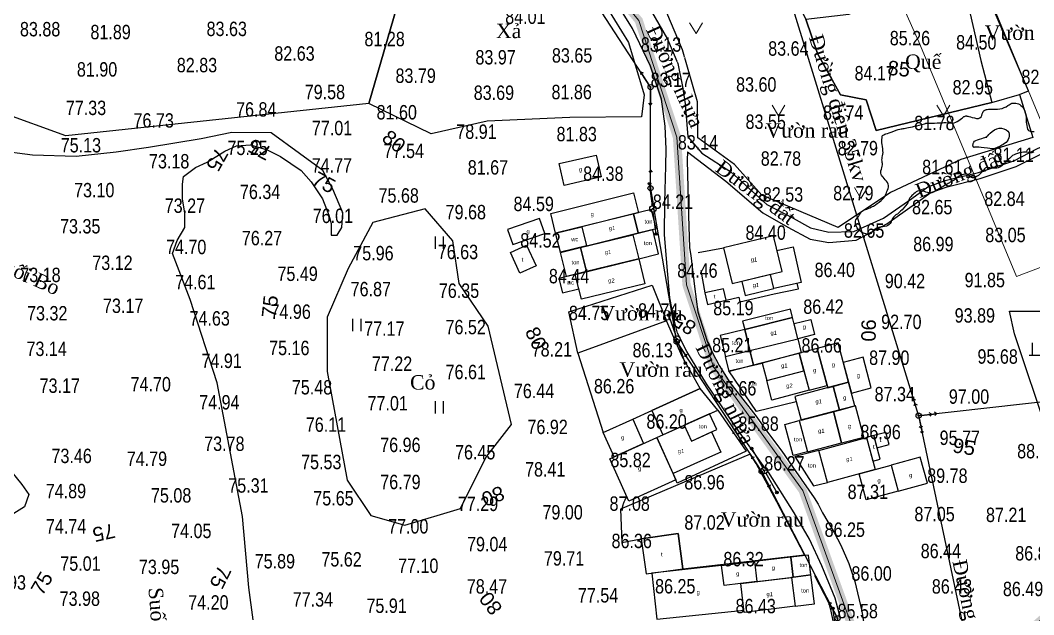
# Model space of a CAD drawing. Header units: metres. Extents: x 429565 to 431255, y 2472510 to 2473324.
# Drawn here: x 429874.8 to 430120.7, y 2472833.3 to 2472977.6 of the extents above; entities that cross this region are included whole.
import ezdxf
from ezdxf.enums import TextEntityAlignment as Align

# ---------------------------------------------------------------- set-up
doc = ezdxf.new("R2010")
doc.units = ezdxf.units.M
doc.set_wipeout_variables(frame=1)
doc.layers.get('0').update_dxf_attribs({"color": 50})
for name, color, linetype in [('BV_Ten_Chugiai', 7, 'Continuous'), ('cdct', 7, 'Continuous'), ('cdht', 7, 'Continuous'), ('co2000', 3, 'Continuous'), ('Docao', 7, 'Continuous'), ('duong', 9, 'Continuous'), ('duongdien', 233, 'Continuous'), ('Ghichu', 7, 'Continuous'), ('hanh nha', 6, 'Continuous'), ('mau2000', 3, 'Continuous'), ('MHBS_DongMuc', 3, 'Continuous'), ('nha', 6, 'Continuous'), ('RG', 3, 'Continuous'), ('thuyhe', 4, 'Continuous'), ('tuong', 1, 'Continuous')]:
    doc.layers.add(name, color=color, linetype=linetype)
for name, color, linetype, lineweight in [('PLine_5', 2, 'Continuous', 0), ('PLine_74', 74, 'Continuous', 0), ('rau 2000', 3, 'Continuous', 0)]:
    doc.layers.add(name, color=color, linetype=linetype, lineweight=lineweight)
doc.styles.add('ghichu', font='times.ttf', dxfattribs={"height": 1.5})
doc.styles.get("Standard").update_dxf_attribs({"font": 'arial.ttf'})
doc.linetypes.add('DUONG_MEP_NUOC', pattern='A,0.2,[130,ltypeshp.shx,S=0.15,R=0,X=0,Y=0.15],0.05,[130,ltypeshp.shx,S=0.15,R=0,X=0,Y=0.15],1', length=1.25)
doc.linetypes.add('HDPE710', pattern='A,1,-0.3,["HDPE 710",Standard,S=0.1,R=0,X=-0.1,Y=-0.05],-0.8', length=2.1)
doc.linetypes.add('R_GIOI_TV', pattern='A,0,[133,ltypeshp.shx,S=0.04,R=0,X=-0.03,Y=0],-0.5', length=0.5)

# ---------------------------------------------------------------- blocks, each defined once
blk = doc.blocks.new('ttin')
for points in [[(-1.9, 0, 1), (-2.1, 0, 1)], [(-0.045, 0, 1), (0.045, 0, 1)], [(1.9, 0, 1), (2.1, 0, 1)]]:
    blk.add_hatch(color=256).paths.add_polyline_path(points)
for points in [[(-2, 0), (-0.25, 0)], [(0.25, 0), (2, 0)]]:
    blk.add_lwpolyline(points)
for centre, radius in [((-2, 0), 0.1), ((0, 0), 0.25), ((0, 0), 0.0452), ((2, 0), 0.1)]:
    blk.add_circle(centre, radius)
blk = doc.blocks.new('hathe_dynamic')
at = {"layer": 'cdht'}
blk.add_hatch(color=256, dxfattribs=at).paths.add_polyline_path([(0.05, 0, 1), (-0.05, 0, 1)])
for p, q in [((0.25, 0), (1.75, 0)), ((1.75, 0), (1.558, 0.161)), ((1.75, 0), (1.558, -0.161))]:
    blk.add_line(p, q, dxfattribs=at)
for radius in [0.25, 0.05]:
    blk.add_circle((0, 0), radius, dxfattribs=at)
blk = doc.blocks.new('caothe_dynamic')
at = {"layer": 'cdct'}
blk.add_hatch(color=256, dxfattribs=at).paths.add_polyline_path([(0.05, 0, 1), (-0.05, 0, 1)])
for p, q in [((0.25, 0), (1.75, 0)), ((1.25, 0), (1.058, 0.161)), ((1.25, 0), (1.058, -0.161)), ((1.75, 0), (1.558, 0.161)), ((1.75, 0), (1.558, -0.161))]:
    blk.add_line(p, q, dxfattribs=at)
for radius in [0.25, 0.05]:
    blk.add_circle((0, 0), radius, dxfattribs=at)
blk = doc.blocks.new('cothap')
for p, q in [((-0.214, 0.74), (-0.214, -0.01)), ((0.286, 0.74), (0.286, -0.01))]:
    blk.add_line(p, q)
blk = doc.blocks.new('mau')
for p, q in [((-0.5, 0), (-0.5, 0.75)), ((0.5, 0), (0.5, 0.75)), ((-0.7, 0), (0.7, 0))]:
    blk.add_line(p, q)
blk = doc.blocks.new('rau')
for q in [(-0.45, 0.75), (0.45, 0.75)]:
    blk.add_line((0, 0), q)
blk = doc.blocks.new('A$Ce915ad33')
at = {"layer": 'duong', "color": 8}
for points in [[(430073.86, 2472832.43), (430072.55, 2472837.31), (430069.34, 2472845.12), (430066.34, 2472851.62), (430062.59, 2472858.01), (430056.36, 2472867.88), (430055.1, 2472869.51), (430049.09, 2472877.92), (430041.35, 2472889.31), (430036.54, 2472897.14), (430034.28, 2472901.61), (430033.41, 2472905.18), (430032.46, 2472910.23), (430031.68, 2472918.67), (430031.18, 2472925.58), (430031.26, 2472933.39), (430031.47, 2472942.14), (430031.55, 2472946.26), (430031.34, 2472951.85), (430030.41, 2472958.42), (430027.72, 2472966.43), (430023.39, 2472975.61), (430020.28, 2472980.52)], [(430027.64, 2472980.25), (430031.88, 2472972.98), (430034.35, 2472967.07), (430035.51, 2472961.53), (430036.14, 2472957.3), (430036.85, 2472949.29)], [(430036.85, 2472949.29), (430040.22, 2472945.31), (430047.21, 2472940.81), (430056.01, 2472932.87), (430062.4, 2472929.53), (430066.6, 2472927.19), (430071.04, 2472926.18), (430077.12, 2472926.34), (430084.29, 2472929.53), (430091.14, 2472934.34), (430095.08, 2472937.13), (430099.29, 2472938.66), (430107.35, 2472940.63), (430115.89, 2472943.48), (430121.63, 2472946.43), (430125.13, 2472948.01)], [(430036.74, 2472945.6), (430036.68, 2472943.63), (430037.01, 2472930.21), (430037.22, 2472922.35), (430037.5, 2472920.46), (430038.41, 2472912.92), (430039.23, 2472906.78), (430041.53, 2472899.65), (430042.71, 2472896.98), (430044.42, 2472893.77), (430046.98, 2472889.68), (430053.29, 2472881.56), (430055.92, 2472877.95), (430059.61, 2472872.97), (430063.03, 2472868.09), (430067.43, 2472861.66), (430068.45, 2472860.12), (430069.5, 2472858.02), (430072.28, 2472853.21), (430073.93, 2472850.13), (430075.85, 2472845.76), (430077.32, 2472841.33), (430079.02, 2472834.16), (430080.03, 2472827.96)], [(430036.74, 2472945.6), (430039.13, 2472943.74), (430046, 2472938.52), (430055.02, 2472930.83), (430061.06, 2472927.34), (430066.46, 2472924.48), (430071.04, 2472923.62), (430077.64, 2472924.18), (430085.06, 2472928.17), (430092.04, 2472933.07), (430095.81, 2472935.74), (430099.74, 2472937.17), (430107.78, 2472939.14), (430116.49, 2472942.04), (430122.31, 2472945.03), (430125.77, 2472946.6)]]:
    blk.add_lwpolyline(points, dxfattribs=at)
at = {"layer": 'duongdien', "color": 8}
for points in [[(430260.73, 2472887.86), (430225.03, 2472875.26), (430190.84, 2472867.37), (430166.42, 2472854.58), (430143.13, 2472842.98), (430112.57, 2472815.79), (430077.95, 2472795.6), (430073.14, 2472832.43), (430054.73, 2472868.05), (430034.11, 2472899.55), (430027.76, 2472936.82), (430027.78, 2472961.36), (430006.26, 2472994.53), (429984.8, 2473015.92), (429956.1, 2473031.54), (429937.13, 2473069.32), (429928.67, 2473090.76), (429917.46, 2473126.54), (429915.86, 2473141.2), (429921.86, 2473178.19)], [(430018.47, 2473124.2), (430048.01, 2473026.94), (430092.82, 2472881.6), (430141.29, 2472651.85)], [(430166.42, 2472854.58), (430162.26, 2472860.33), (430164.4, 2472864.11), (430159.85, 2472889.05), (430092.82, 2472881.6)]]:
    blk.add_lwpolyline(points, dxfattribs=at)
at = {"layer": 'Ghichu', "color": 8}
blk.add_lwpolyline([(429905.88, 2472839.96, 0, 0, 0), (429905.62, 2472843.45, 2, 0, 0), (429905.35, 2472846.95, 0, 0, 0)], format="xyseb", dxfattribs=at)
at = {"layer": 'MHBS_DongMuc', "color": 8, "elevation": 82}
for points in [[(430120.8, 2472945.6), (430120.54, 2472945.44), (430120.25, 2472945.37), (430119.92, 2472945.37), (430119.57, 2472945.45), (430119.17, 2472945.54), (430118.75, 2472945.58), (430118.3, 2472945.57), (430117.82, 2472945.51), (430117.3, 2472945.41), (430116.8, 2472945.27), (430116.35, 2472945.1), (430115.97, 2472944.92), (430115.63, 2472944.71), (430115.36, 2472944.49), (430115.12, 2472944.25), (430114.88, 2472944.03), (430114.66, 2472943.82), (430114.45, 2472943.62), (430114.24, 2472943.43), (430114.03, 2472943.23), (430113.81, 2472943.03), (430113.58, 2472942.81), (430113.33, 2472942.57), (430113.07, 2472942.32), (430112.79, 2472942.09), (430112.48, 2472941.91), (430112.15, 2472941.78), (430111.8, 2472941.69), (430111.41, 2472941.66), (430111.03, 2472941.65), (430110.68, 2472941.66), (430110.36, 2472941.69), (430110.06, 2472941.73), (430109.8, 2472941.79), (430109.56, 2472941.84), (430109.34, 2472941.83), (430109.14, 2472941.76), (430108.97, 2472941.65), (430108.81, 2472941.48), (430108.66, 2472941.28), (430108.49, 2472941.07), (430108.29, 2472940.85), (430108.08, 2472940.61), (430107.84, 2472940.37), (430107.58, 2472940.13), (430107.32, 2472939.91), (430107.04, 2472939.72), (430106.76, 2472939.56), (430106.47, 2472939.42), (430106.18, 2472939.33), (430105.9, 2472939.32), (430105.63, 2472939.39), (430105.38, 2472939.53), (430105.14, 2472939.75), (430104.9, 2472939.98), (430104.63, 2472940.13), (430104.33, 2472940.21), (430104.02, 2472940.22), (430103.68, 2472940.15), (430103.32, 2472940.04), (430102.98, 2472939.89), (430102.64, 2472939.71), (430102.31, 2472939.5), (430101.99, 2472939.26), (430101.68, 2472939.01), (430101.4, 2472938.8), (430101.14, 2472938.63), (430100.91, 2472938.48), (430100.71, 2472938.37), (430100.5, 2472938.27), (430100.27, 2472938.14), (430100, 2472937.98), (430099.7, 2472937.8), (430099.37, 2472937.59), (430099.04, 2472937.38), (430098.74, 2472937.2), (430098.48, 2472937.05), (430098.25, 2472936.92), (430098.06, 2472936.82), (430097.86, 2472936.71), (430097.63, 2472936.58), (430097.37, 2472936.42), (430097.07, 2472936.23), (430096.74, 2472936.02), (430096.39, 2472935.82), (430096.04, 2472935.7), (430095.67, 2472935.65), (430095.31, 2472935.67), (430094.93, 2472935.75), (430094.57, 2472935.87), (430094.23, 2472935.97), (430093.91, 2472936.06), (430093.62, 2472936.13), (430093.36, 2472936.19), (430093.1, 2472936.2), (430092.83, 2472936.17), (430092.55, 2472936.07), (430092.25, 2472935.91), (430091.94, 2472935.7), (430091.64, 2472935.46), (430091.39, 2472935.24), (430091.16, 2472935.03), (430090.98, 2472934.83), (430090.83, 2472934.65), (430090.71, 2472934.47), (430090.6, 2472934.3), (430090.52, 2472934.12), (430090.46, 2472933.94), (430090.41, 2472933.76), (430090.34, 2472933.55), (430090.18, 2472933.27), (430089.94, 2472932.93), (430089.61, 2472932.52), (430089.2, 2472932.05), (430088.78, 2472931.59), (430088.42, 2472931.2), (430088.11, 2472930.9), (430087.85, 2472930.68), (430087.65, 2472930.53), (430087.48, 2472930.43), (430087.32, 2472930.32), (430087.16, 2472930.2), (430087.01, 2472930.07), (430086.87, 2472929.93), (430086.73, 2472929.77), (430086.58, 2472929.55), (430086.43, 2472929.29), (430086.27, 2472928.97), (430086.11, 2472928.61), (430085.92, 2472928.25), (430085.67, 2472927.96), (430085.36, 2472927.74), (430084.99, 2472927.6), (430084.57, 2472927.52), (430084.13, 2472927.47), (430083.74, 2472927.42), (430083.38, 2472927.35), (430083.06, 2472927.27), (430082.78, 2472927.18), (430082.51, 2472927.05), (430082.25, 2472926.89), (430082, 2472926.67), (430081.74, 2472926.41), (430081.49, 2472926.1), (430081.21, 2472925.83), (430080.87, 2472925.67), (430080.47, 2472925.63), (430080, 2472925.7), (430079.47, 2472925.89), (430078.96, 2472926.16), (430078.52, 2472926.47), (430078.15, 2472926.82), (430077.87, 2472927.21), (430077.66, 2472927.65), (430077.53, 2472928.09), (430077.48, 2472928.48), (430077.5, 2472928.84), (430077.61, 2472929.16), (430077.78, 2472929.44), (430077.99, 2472929.71), (430078.19, 2472929.97), (430078.37, 2472930.23), (430078.54, 2472930.48), (430078.7, 2472930.74), (430078.85, 2472930.98), (430079.01, 2472931.17), (430079.17, 2472931.32), (430079.33, 2472931.43), (430079.49, 2472931.5), (430079.69, 2472931.55), (430079.93, 2472931.64), (430080.23, 2472931.75), (430080.58, 2472931.89), (430080.98, 2472932.05), (430081.41, 2472932.25), (430081.86, 2472932.49), (430082.31, 2472932.77), (430082.78, 2472933.09), (430083.26, 2472933.45), (430083.71, 2472933.82), (430084.08, 2472934.17), (430084.38, 2472934.5), (430084.6, 2472934.81), (430084.75, 2472935.1), (430084.86, 2472935.39), (430084.98, 2472935.69), (430085.11, 2472936.02), (430085.25, 2472936.36), (430085.4, 2472936.72), (430085.5, 2472937.09), (430085.51, 2472937.45), (430085.43, 2472937.81), (430085.26, 2472938.17), (430084.99, 2472938.53), (430084.69, 2472938.87), (430084.43, 2472939.18), (430084.19, 2472939.46), (430083.99, 2472939.72), (430083.82, 2472939.94), (430083.7, 2472940.17), (430083.64, 2472940.43), (430083.63, 2472940.72), (430083.68, 2472941.05), (430083.78, 2472941.4), (430083.9, 2472941.77), (430083.98, 2472942.12), (430084.02, 2472942.45), (430084.02, 2472942.78), (430083.98, 2472943.08), (430083.93, 2472943.39), (430083.92, 2472943.7), (430083.94, 2472944.02), (430083.98, 2472944.35), (430084.06, 2472944.68), (430084.13, 2472945.04), (430084.17, 2472945.44), (430084.16, 2472945.88), (430084.13, 2472946.37), (430084.05, 2472946.9), (430083.97, 2472947.41), (430083.91, 2472947.84), (430083.88, 2472948.19), (430083.87, 2472948.45), (430083.89, 2472948.64), (430083.92, 2472948.78), (430083.94, 2472948.92), (430083.96, 2472949.06), (430083.97, 2472949.2), (430083.97, 2472949.33), (430084, 2472949.46), (430084.07, 2472949.58), (430084.19, 2472949.69), (430084.36, 2472949.79), (430084.58, 2472949.89), (430084.86, 2472949.99), (430085.22, 2472950.12), (430085.66, 2472950.27), (430086.18, 2472950.45), (430086.77, 2472950.66), (430087.37, 2472950.86), (430087.87, 2472951.02), (430088.28, 2472951.14), (430088.59, 2472951.21), (430088.82, 2472951.25), (430089.03, 2472951.27), (430089.29, 2472951.31), (430089.6, 2472951.36), (430089.96, 2472951.43), (430090.37, 2472951.52), (430090.82, 2472951.61), (430091.31, 2472951.72), (430091.82, 2472951.84), (430092.37, 2472951.98), (430092.95, 2472952.12), (430093.49, 2472952.26), (430093.93, 2472952.37), (430094.26, 2472952.46), (430094.48, 2472952.53), (430094.6, 2472952.57), (430094.66, 2472952.59), (430094.73, 2472952.61), (430094.79, 2472952.61), (430094.85, 2472952.61), (430094.91, 2472952.6), (430095.03, 2472952.59), (430095.27, 2472952.59), (430095.62, 2472952.59), (430096.1, 2472952.61), (430096.69, 2472952.63), (430097.3, 2472952.65), (430097.83, 2472952.67), (430098.27, 2472952.69), (430098.63, 2472952.7), (430098.9, 2472952.72), (430099.15, 2472952.72), (430099.44, 2472952.72), (430099.78, 2472952.7), (430100.15, 2472952.68), (430100.57, 2472952.64), (430101, 2472952.63), (430101.41, 2472952.69), (430101.81, 2472952.81), (430102.19, 2472952.99), (430102.55, 2472953.25), (430102.89, 2472953.51), (430103.19, 2472953.74), (430103.44, 2472953.92), (430103.64, 2472954.07), (430103.81, 2472954.18), (430103.95, 2472954.25), (430104.1, 2472954.31), (430104.25, 2472954.34), (430104.4, 2472954.35), (430104.55, 2472954.33), (430104.75, 2472954.3), (430105.03, 2472954.23), (430105.39, 2472954.13), (430105.83, 2472954.01), (430106.36, 2472953.86), (430106.89, 2472953.75), (430107.33, 2472953.76), (430107.68, 2472953.88), (430107.95, 2472954.12), (430108.13, 2472954.47), (430108.26, 2472954.85), (430108.38, 2472955.15), (430108.5, 2472955.39), (430108.6, 2472955.55), (430108.7, 2472955.65), (430108.8, 2472955.71), (430108.9, 2472955.76), (430109.01, 2472955.81), (430109.13, 2472955.86), (430109.26, 2472955.9), (430109.44, 2472955.94), (430109.73, 2472955.96), (430110.13, 2472955.97), (430110.65, 2472955.97), (430111.27, 2472955.96), (430111.92, 2472955.98), (430112.52, 2472956.05), (430113.07, 2472956.17), (430113.57, 2472956.36), (430114.03, 2472956.6), (430114.43, 2472956.85), (430114.77, 2472957.06), (430115.06, 2472957.22), (430115.29, 2472957.34), (430115.46, 2472957.41), (430115.63, 2472957.45), (430115.83, 2472957.46), (430116.08, 2472957.45), (430116.37, 2472957.42), (430116.7, 2472957.36), (430117.04, 2472957.27), (430117.36, 2472957.11), (430117.65, 2472956.89), (430117.92, 2472956.62), (430118.17, 2472956.28), (430118.39, 2472955.93), (430118.56, 2472955.59), (430118.7, 2472955.28), (430118.78, 2472954.98), (430118.83, 2472954.7), (430118.85, 2472954.44), (430118.87, 2472954.18), (430118.88, 2472953.92), (430118.89, 2472953.66), (430118.9, 2472953.41), (430118.91, 2472953.14), (430118.94, 2472952.82), (430118.98, 2472952.45), (430119.05, 2472952.03), (430119.12, 2472951.57), (430119.26, 2472951.14), (430119.51, 2472950.82), (430119.86, 2472950.62), (430120.32, 2472950.54), (430120.88, 2472950.56)], [(430111.23, 2472950.98), (430111.78, 2472951.24), (430112.35, 2472951.37), (430112.93, 2472951.36), (430113.52, 2472951.22), (430114.05, 2472950.98), (430114.44, 2472950.68), (430114.7, 2472950.34), (430114.82, 2472949.93), (430114.8, 2472949.47), (430114.69, 2472949.01), (430114.52, 2472948.6), (430114.3, 2472948.24), (430114.02, 2472947.93), (430113.68, 2472947.67), (430113.34, 2472947.45), (430113.02, 2472947.25), (430112.73, 2472947.09), (430112.47, 2472946.96), (430112.24, 2472946.85), (430112.04, 2472946.77), (430111.86, 2472946.69), (430111.71, 2472946.62), (430111.58, 2472946.56), (430111.48, 2472946.5), (430111.4, 2472946.45), (430111.31, 2472946.42), (430111.22, 2472946.39), (430111.12, 2472946.37), (430111.03, 2472946.36), (430110.86, 2472946.37), (430110.54, 2472946.4), (430110.09, 2472946.45), (430109.49, 2472946.52), (430108.75, 2472946.61), (430108.01, 2472946.69), (430107.4, 2472946.75), (430106.93, 2472946.78), (430106.6, 2472946.78), (430106.4, 2472946.75), (430106.28, 2472946.72), (430106.19, 2472946.74), (430106.11, 2472946.79), (430106.05, 2472946.87), (430106.02, 2472947), (430106, 2472947.14), (430106, 2472947.3), (430106.01, 2472947.47), (430106.05, 2472947.65), (430106.09, 2472947.83), (430106.2, 2472948.02), (430106.4, 2472948.21), (430106.7, 2472948.39), (430107.11, 2472948.57), (430107.61, 2472948.74), (430108.11, 2472948.89), (430108.53, 2472949.01), (430108.85, 2472949.1), (430109.07, 2472949.16), (430109.21, 2472949.19), (430109.28, 2472949.21), (430109.34, 2472949.23), (430109.38, 2472949.26), (430109.39, 2472949.29), (430109.39, 2472949.32), (430109.42, 2472949.4), (430109.57, 2472949.56), (430109.83, 2472949.81), (430110.2, 2472950.15), (430110.69, 2472950.58), (430111.23, 2472950.98)]]:
    blk.add_lwpolyline(points, dxfattribs=at)
at = {"layer": 'nha', "color": 8}
for points in [[(430005.55, 2472942.79), (430014.55, 2472944.85), (430015.77, 2472939.54), (430006.77, 2472937.48)], [(430024.8, 2472930.87), (430004.74, 2472925.87), (430003.54, 2472930.69), (430023.6, 2472935.68)], [(430012.26, 2472922.83), (430024.79, 2472925.95), (430023.63, 2472930.58), (430011.1, 2472927.46)], [(430023.63, 2472930.58), (430024.79, 2472925.95), (430029.13, 2472927.04), (430027.98, 2472931.66)], [(429993.04, 2472926.78), (429994.32, 2472923.12), (430002.12, 2472925.83), (430000.85, 2472929.49)], [(430011.1, 2472927.46), (430012.26, 2472922.83), (430005.89, 2472921.25), (430004.74, 2472925.87)], [(430024.92, 2472919.67), (430012.22, 2472916.56), (430010.8, 2472922.39), (430023.49, 2472925.5)], [(430023.49, 2472925.5), (430024.92, 2472919.67), (430029.73, 2472920.85), (430028.31, 2472926.67)], [(430045.49, 2472922.37), (430047.6, 2472913.64), (430059.67, 2472916.56), (430057.56, 2472925.29)], [(429993.76, 2472921.19), (429997.7, 2472922.98), (429999.98, 2472917.99), (429996.03, 2472916.19)], [(430010.8, 2472922.39), (430012.22, 2472916.56), (430007.33, 2472915.36), (430005.9, 2472921.19)], [(430009.51, 2472915.9), (430024.92, 2472919.67), (430026.4, 2472913.61), (430011, 2472909.84)], [(430010.37, 2472912.4), (430009.51, 2472915.9), (430005.51, 2472914.92), (430006.37, 2472911.42)], [(430057.67, 2472912.45), (430056.84, 2472915.87), (430049.88, 2472914.19), (430050.7, 2472910.77)], [(430040.93, 2472911.39), (430041.57, 2472908.6), (430046.1, 2472909.63), (430045.46, 2472912.42)], [(430050.62, 2472902.54), (430062.23, 2472905.4), (430061.73, 2472907.43), (430050.11, 2472904.57)], [(430050.62, 2472902.54), (430051.88, 2472897.41), (430063.49, 2472900.28), (430062.23, 2472905.4)], [(430063.49, 2472900.28), (430062.58, 2472903.96), (430066.64, 2472904.96), (430067.55, 2472901.28)], [(430045.92, 2472895.94), (430051.88, 2472897.41), (430050.62, 2472902.54), (430044.66, 2472901.07)], [(430051.88, 2472897.41), (430063.49, 2472900.28), (430064.33, 2472896.88), (430052.77, 2472893.82)], [(430068.22, 2472897.91), (430070.76, 2472888.38), (430075.81, 2472889.73), (430073.27, 2472899.26)], [(430051.88, 2472897.41), (430052.77, 2472893.82), (430046.81, 2472892.35), (430045.92, 2472895.94)], [(430055.97, 2472890.13), (430064.99, 2472892.52), (430063.86, 2472896.76), (430054.85, 2472894.37)], [(430063.86, 2472896.76), (430066.24, 2472887.79), (430070.59, 2472888.94), (430068.22, 2472897.91)], [(430074.53, 2472894.54), (430076.54, 2472887.04), (430081.33, 2472888.32), (430079.32, 2472895.82)], [(430055.97, 2472890.13), (430064.99, 2472892.52), (430066.24, 2472887.79), (430057.23, 2472885.4)], [(430030.73, 2472876.92), (430044.06, 2472882.93), (430039.81, 2472888.18), (430028.05, 2472882.88)], [(430064.29, 2472880.52), (430073.58, 2472882.96), (430072.07, 2472888.73), (430062.78, 2472886.29)], [(430075.81, 2472889.73), (430072.07, 2472888.73), (430073.62, 2472882.97), (430077.36, 2472883.98)], [(430072.14, 2472882.58), (430074.13, 2472875), (430079.48, 2472876.4), (430077.49, 2472883.99)], [(430035.92, 2472879.28), (430037.67, 2472875.42), (430043.82, 2472878.22), (430042.08, 2472882.07)], [(430063.86, 2472880.41), (430065.85, 2472872.83), (430074.13, 2472875), (430072.14, 2472882.58)], [(430026.07, 2472874.83), (430018.94, 2472871.63), (430016.29, 2472877.53), (430023.43, 2472880.73)], [(430063.86, 2472880.41), (430065.85, 2472872.83), (430062.35, 2472871.91), (430060.36, 2472879.49)], [(430029.29, 2472876.27), (430033.9, 2472866), (430022.47, 2472860.87), (430017.86, 2472871.14)], [(430068.63, 2472873.17), (430080.16, 2472876.28), (430082.25, 2472868.51), (430070.73, 2472865.41)], [(430080.16, 2472876.28), (430081.7, 2472870.56), (430083.45, 2472871.03), (430081.91, 2472876.75)], [(430081.91, 2472876.75), (430082.7, 2472873.82), (430085.66, 2472874.62), (430084.87, 2472877.55)], [(430086.14, 2472869.6), (430087.87, 2472863.29), (430094.93, 2472865.22), (430093.2, 2472871.53)], [(430080.1, 2472861.16), (430078.37, 2472867.47), (430086.14, 2472869.6), (430087.87, 2472863.29)], [(430025.51, 2472851.74), (430026.7, 2472843.18), (430035.62, 2472844.42), (430034.43, 2472852.98)], [(430053.54, 2472841.34), (430062.4, 2472842.42), (430061.81, 2472847.25), (430052.95, 2472846.17)], [(430061.81, 2472847.25), (430062.4, 2472842.42), (430066.66, 2472842.94), (430066.08, 2472847.77)], [(430052.95, 2472846.17), (430053.54, 2472841.34), (430045.61, 2472840.37), (430045.02, 2472845.2)], [(430049.66, 2472840.87), (430061.96, 2472842.36), (430062.82, 2472835.33), (430050.52, 2472833.83)], [(430061.96, 2472842.36), (430062.82, 2472835.33), (430067.52, 2472835.9), (430066.66, 2472842.94)]]:
    blk.add_lwpolyline(points, close=True, dxfattribs=at)
for points in [[(430058.43, 2472921.69), (430062.41, 2472922.58), (430064.29, 2472913.96), (430057.67, 2472912.45), (430056.84, 2472915.87)], [(430063.12, 2472884.98), (430053.47, 2472882.63), (430046.79, 2472892.45), (430054.85, 2472894.37)], [(430042.08, 2472882.07), (430044.06, 2472882.93), (430050.97, 2472872.98), (430034.24, 2472865.18), (430033.25, 2472867.54)], [(430039.88, 2472870.54), (430033.25, 2472867.54), (430029.29, 2472876.27), (430035.92, 2472879.28), (430037.67, 2472875.42)], [(430037.67, 2472875.42), (430037.67, 2472875.42), (430042.57, 2472877.65), (430044.79, 2472872.77), (430039.88, 2472870.54)], [(430068.63, 2472873.17), (430062.77, 2472871.67), (430067.29, 2472864.6), (430070.73, 2472865.41)], [(430045.02, 2472845.2), (430028.06, 2472843.37), (430029.27, 2472832.19), (430050.45, 2472834.43)]]:
    blk.add_lwpolyline(points, dxfattribs=at)
at = {"layer": 'PLine_5', "color": 8, "flags": 128}
blk.add_lwpolyline([(429754.27, 2473022.57), (429941.54, 2473067.17), (429958.23, 2473037.84), (429978.95, 2473022.51), (429999.72, 2473007.75), (430024.9, 2472977.52), (430034.18, 2472949.16), (430036.48, 2472913.39), (430043.03, 2472893.46), (430064.68, 2472863.45), (430078.43, 2472825.38), (430082.49, 2472806.16), (430106.62, 2472818.28), (430137.55, 2472844.98), (430177.62, 2472868.19), (430229.07, 2472883.78), (430231, 2472883.79), (430268.55, 2472897.01)], dxfattribs=at)
at = {"layer": 'PLine_74', "color": 8, "flags": 128}
for points in [[(430755.16, 2472869.51), (430572.78, 2472900.71), (430404.39, 2472985.78), (430266.67, 2472993.77), (430127.6, 2472940.94), (430111.2, 2472980.26), (430078.3, 2473053.71), (429969.3, 2473162.16), (429793.99, 2473147.91), (429784.41, 2473322.08), (429565.63, 2473315.24), (429616.9, 2472965.41), (429670.7, 2472871.67), (429837.73, 2472692.12), (429864, 2472597.41), (430001.8, 2472600.69), (430068.37, 2472706.22), (430291.61, 2472819.2), (430384.04, 2472791.81), (430513.54, 2472748.35), (430684.57, 2472710.27)], [(430745.85, 2472850.81), (430566.44, 2472881.51), (430399.08, 2472966.06), (430269.78, 2472973.55), (430116.59, 2472915.37), (430092.84, 2472972.32), (430061.56, 2473042.15), (429961.73, 2473141.48), (429775.15, 2473126.31), (429765.51, 2473301.48), (429588.67, 2473295.95), (429636.14, 2472972.07), (429636.14, 2472972.07), (429686.91, 2472883.62), (429855.7, 2472702.17), (429879.11, 2472617.77), (429990.6, 2472620.43), (430054.41, 2472721.57), (430289.67, 2472840.63), (430390.06, 2472810.88), (430518.91, 2472767.64), (430692.33, 2472729.03)], [(430745.85, 2472850.81), (430566.44, 2472881.51), (430399.08, 2472966.06), (430269.78, 2472973.55), (430116.59, 2472915.37), (430092.84, 2472972.32), (430061.56, 2473042.15), (429961.73, 2473141.48), (429775.15, 2473126.31), (429765.51, 2473301.48), (429588.67, 2473295.95), (429636.14, 2472972.07), (429636.14, 2472972.07), (429686.91, 2472883.62), (429855.7, 2472702.17), (429879.11, 2472617.77), (429990.6, 2472620.43), (430054.41, 2472721.57), (430289.67, 2472840.63), (430390.06, 2472810.88), (430518.91, 2472767.64), (430692.33, 2472729.03)]]:
    blk.add_lwpolyline(points, dxfattribs=at)
at = {"layer": 'RG', "color": 8, "linetype": 'R_GIOI_TV', "ltscale": 3}
for points in [[(429761.38, 2473031.72), (429789.03, 2473055.32), (429813.99, 2473048.79), (429826.67, 2473049.18), (429827.82, 2473035.36), (429860.46, 2473043.81), (429889.65, 2473047.83), (429897.91, 2473022.13), (429900.64, 2472997.49), (429916.57, 2472993.27), (429923.3, 2472995.19), (429928.67, 2473011.5), (429937.31, 2473011.88), (429946.34, 2472998.26), (429964.77, 2472993.85), (429966.88, 2472983.1), (429959.39, 2472957.4), (429885.85, 2472949.53), (429854.55, 2472960.85), (429813.84, 2472983.68), (429793.87, 2472993.27), (429773.63, 2473006.19), (429765.57, 2473015.98)], [(430025.54, 2472954.12), (430008.16, 2472953.94), (429988.1, 2472953.05), (429974.56, 2472950), (429959.39, 2472957.4), (429966.88, 2472983.1), (429964.77, 2472993.85), (429984.41, 2473010.67), (429987.99, 2473007.63), (429999.82, 2472996.98), (430013.9, 2472986.02), (430022.41, 2472972.15), (430026.18, 2472959.5)], [(430102.94, 2472989.46), (430107.94, 2472967.79), (430110.56, 2472957.58), (430082.55, 2472950.84), (430080.12, 2472958.27), (430073.87, 2472959.45), (430068.29, 2472969.48), (430065.41, 2472977.85), (430075.85, 2472979.08), (430086.34, 2472983.07), (430094.24, 2472988.17)], [(430110.56, 2472957.58), (430117.25, 2472959.57), (430119.46, 2472960.46), (430107.53, 2472988.45), (430107.53, 2472988.45), (430102.94, 2472989.46), (430107.94, 2472967.79)], [(430062.29, 2472984.03), (430065.41, 2472977.85), (430068.29, 2472969.48), (430073.87, 2472959.45), (430080.12, 2472958.27), (430082.55, 2472950.84), (430110.56, 2472957.58), (430117.25, 2472959.57), (430120.55, 2472949.08), (430103.06, 2472943.79), (430085.96, 2472935.77), (430073.26, 2472927.28), (430054.74, 2472935.09), (430048.14, 2472942.58), (430039.24, 2472949.07), (430039.14, 2472957.76), (430035.54, 2472970.4), (430031.74, 2472979.39), (430046.53, 2472981.68)], [(429973.06, 2472931.84), (429960.38, 2472928.48), (429954.43, 2472917.36), (429949.26, 2472905.47), (429949.26, 2472892.29), (429954.17, 2472865.92), (429959.87, 2472857.39), (429968.15, 2472855.06), (429981.61, 2472859.05), (429987.82, 2472871.46), (429994.03, 2472879.47), (429988.33, 2472903.36), (429981.35, 2472913.7), (429979.79, 2472924.04)], [(430114.9, 2472906.93), (430125.15, 2472906.93), (430131.64, 2472900.11), (430141.53, 2472890.92), (430157.51, 2472888.16), (430159.15, 2472885.4), (430161.31, 2472871.47), (430162.27, 2472865.84), (430162.26, 2472860.33), (430147.15, 2472852.58), (430134.88, 2472846.07), (430124.27, 2472877.03), (430116.04, 2472901.44)], [(430031.61, 2472904.58), (430010.08, 2472896.74), (430016.29, 2472877.53), (430023.43, 2472880.73), (430028.05, 2472882.88), (430039.81, 2472888.18), (430035.42, 2472895.95)], [(430051.97, 2472872.26), (430020.45, 2472858.87), (430020.81, 2472850.85), (430025.51, 2472851.74), (430034.43, 2472852.98), (430035.62, 2472844.42), (430065.12, 2472847.83), (430058.41, 2472860.67), (430053.41, 2472869.99)]]:
    blk.add_lwpolyline(points, close=True, dxfattribs=at)
blk.add_lwpolyline([(430031.61, 2472904.58), (430010.08, 2472896.74), (430007.94, 2472906.79), (430028.12, 2472913.29), (430031.61, 2472904.58)], dxfattribs=at)
at = {"layer": 'thuyhe', "color": 5, "linetype": 'DUONG_MEP_NUOC', "ltscale": 3}
for points in [[(429931.32, 2472832.03), (429930.32, 2472839.87), (429928.75, 2472857.12), (429922.6, 2472889.57), (429916.03, 2472909.81), (429911.75, 2472921), (429912.89, 2472924.14), (429914.75, 2472927.27), (429914.75, 2472930.84), (429914.18, 2472934.11), (429914.18, 2472937.82), (429914.46, 2472939.67), (429917.32, 2472941.81), (429920.17, 2472943.09), (429924.45, 2472945.8), (429927.3, 2472947.09), (429930.73, 2472947.37), (429934.72, 2472946.09), (429938, 2472944.52), (429943, 2472941.1), (429945.42, 2472938.39), (429948.13, 2472934.26), (429949.7, 2472930.27), (429950.27, 2472928.27), (429950.27, 2472925.42), (429951.7, 2472925.42), (429952.84, 2472927.27), (429953.13, 2472930.84), (429950.7, 2472936.54), (429948.27, 2472941.1), (429942.57, 2472945.23), (429935.72, 2472950.22), (429926.16, 2472950.36), (429918.74, 2472948.8), (429905.9, 2472946.66), (429898.06, 2472945.52), (429888.35, 2472944.52), (429877.8, 2472944.81), (429869.05, 2472945.99)], [(429871.41, 2472869.55), (429875.19, 2472864.9), (429876.94, 2472862.45), (429875.84, 2472859.51), (429864.61, 2472852.55)]]:
    blk.add_lwpolyline(points, dxfattribs=at)
at = {"layer": 'tuong', "color": 8}
for points in [[(430039.33, 2472921.21), (430045.49, 2472922.37)], [(430039.95, 2472916.86), (430040.93, 2472911.39)], [(430046.1, 2472909.63), (430049.21, 2472910.38), (430049.4, 2472909.27), (430057.78, 2472911.14), (430063.65, 2472912.38), (430063.34, 2472913.75)], [(430067.56, 2472842.82), (430071, 2472836.1), (430071.44, 2472834.59), (430072.61, 2472828.65), (430049.25, 2472827.42), (430033.49, 2472826.53)]]:
    blk.add_lwpolyline(points, dxfattribs=at)
at = {"color": 8}
for p, xscale, yscale, zscale, rotation in [((430028.32, 2472931.79, 84.21), 3.077165354342212, 3.077165354342212, 3.077165354342212, 97.60203149023899), ((430034.2, 2472900.17, 85.17), 3.077165354440122, 3.077165354440122, 3.077165354440122, 108.8671119082843), ((430055.36, 2472868.29, 86.27), 3.077165354298867, 3.077165354298867, 3.077165354298867, 299.8532860726713), ((430072.95, 2472828.77, 85.69), 3.077165354382652, 3.077165354382652, 3.077165354382652, 98.93823523408493)]:
    blk.add_blockref('ttin', p, dxfattribs=dict(at, xscale=xscale, yscale=yscale, zscale=zscale, rotation=rotation))
at = {"layer": 'cdct', "color": 8, "xscale": 2.5, "yscale": 2.5, "zscale": 2.5}
for name, p, rotation in [('hathe_dynamic', (430027.78, 2472961.36), 122.960203982851), ('hathe_dynamic', (430027.78, 2472961.36), 269.9673036025494), ('hathe_dynamic', (430027.76, 2472936.82), 89.96730360254944), ('hathe_dynamic', (430027.76, 2472936.82), 279.6614140711117), ('hathe_dynamic', (430034.11, 2472899.55), 99.66141407111171), ('hathe_dynamic', (430034.11, 2472899.55), 303.2170220794846), ('caothe_dynamic', (430092.82, 2472881.6), 107.1362247311476), ('caothe_dynamic', (430092.82, 2472881.6), 107.1362247311476), ('caothe_dynamic', (430092.82, 2472881.6), 281.9135587906093), ('caothe_dynamic', (430092.82, 2472881.6), 281.9135587906093), ('caothe_dynamic', (430092.82, 2472881.6), 6.343261532832764), ('caothe_dynamic', (430092.82, 2472881.6), 6.343261532832764), ('hathe_dynamic', (430054.73, 2472868.05), 123.2170220794846), ('hathe_dynamic', (430054.73, 2472868.05), 297.3204213537156), ('hathe_dynamic', (430073.14, 2472832.43), 117.3204213537156)]:
    blk.add_blockref(name, p, dxfattribs=dict(at, rotation=rotation))
at = {"layer": 'co2000', "color": 8, "xscale": 4, "yscale": 4, "zscale": 4}
for p in [(429976.33, 2472922.13), (429956.33, 2472902.13), (429976.33, 2472882.13)]:
    blk.add_blockref('cothap', p, dxfattribs=at)
at = {"layer": 'mau2000', "color": 8, "xscale": 4, "yscale": 4, "zscale": 4}
blk.add_blockref('mau', (430122.46, 2472896.31), dxfattribs=at)
at = {"layer": 'rau 2000', "color": 8, "xscale": 3.5, "yscale": 3.5, "zscale": 3.5}
for p in [(430038.81, 2472974.35), (430058.81, 2472954.35), (430098.81, 2472954.35), (430078.81, 2472934.35)]:
    blk.add_blockref('rau', p, dxfattribs=at)
at = {"layer": 'Docao', "color": 8, "width": 0.8}
for s, p in [('84.01', (429992.5, 2472976.68)), ('83.88', (429874.75, 2472973.66)), ('83.63', (429920.03, 2472973.73)), ('81.89', (429891.85, 2472972.96)), ('81.28', (429958.34, 2472971.27)), ('85.26', (430085.81, 2472971.49)), ('83.13', (430025.41, 2472969.94)), ('83.64', (430056.31, 2472968.97)), ('84.50', (430101.91, 2472970.47)), ('82.63', (429936.47, 2472967.76)), ('83.97', (429985.27, 2472966.84)), ('83.65', (430003.84, 2472967.29)), ('81.90', (429888.57, 2472963.9)), ('82.83', (429912.81, 2472964.94)), ('83.79', (429965.87, 2472962.37)), ('83.17', (430027.78, 2472961.36)), ('84.17', (430077.27, 2472962.98)), ('82.66', (430117.77, 2472962.07)), ('79.58', (429943.85, 2472958.41)), ('81.86', (430003.73, 2472958.4)), ('83.60', (430048.52, 2472960.24)), ('82.95', (430101.06, 2472959.56)), ('83.69', (429984.86, 2472958.24)), ('77.33', (429885.88, 2472954.56)), ('76.84', (429927.19, 2472954.18)), ('81.60', (429961.28, 2472953.5)), ('76.73', (429902.3, 2472951.51)), ('83.55', (430050.81, 2472951.2)), ('83.74', (430069.61, 2472953.41)), ('77.01', (429945.59, 2472949.67)), ('78.91', (429980.63, 2472948.78)), ('81.78', (430091.75, 2472950.9)), ('81.83', (430004.95, 2472948.2)), ('83.14', (430034.39, 2472946.2)), ('75.13', (429884.64, 2472945.49)), ('75.25', (429925.1, 2472944.86)), ('77.54', (429963, 2472944.13)), ('82.79', (430073.16, 2472944.78)), ('73.18', (429906.06, 2472941.61)), ('82.78', (430054.51, 2472942.27)), ('81.11', (430110.98, 2472943.16)), ('74.77', (429945.54, 2472940.6)), ('81.67', (429983.41, 2472940.11)), ('81.61', (430093.67, 2472940.21)), ('84.38', (430011.41, 2472938.59)), ('73.10', (429887.88, 2472934.6)), ('76.34', (429928.13, 2472934.18)), ('82.79', (430072.08, 2472933.86)), ('75.68', (429961.76, 2472933.3)), ('84.21', (430028.32, 2472931.79)), ('82.53', (430055.01, 2472933.54)), ('82.84', (430108.75, 2472932.49)), ('73.27', (429909.88, 2472930.82)), ('79.68', (429978.04, 2472929.26)), ('84.59', (429994.52, 2472931.25)), ('82.65', (430091.22, 2472930.47)), ('76.01', (429945.78, 2472928.35)), ('73.35', (429884.48, 2472925.82)), ('84.40', (430050.8, 2472924.28)), ('82.65', (430074.7, 2472924.79)), ('76.27', (429928.59, 2472922.96)), ('84.52', (429996.15, 2472922.41)), ('86.99', (430091.5, 2472921.51)), ('83.05', (430108.99, 2472923.71)), ('74.70', (429910.19, 2472920.8)), ('75.96', (429955.63, 2472919.3)), ('76.63', (429976.13, 2472919.59)), ('73.12', (429892.3, 2472916.96)), ('75.49', (429937.23, 2472914.29)), ('84.46', (430034.24, 2472915.09)), ('86.40', (430067.57, 2472915.24)), ('73.18', (429874.83, 2472914.02)), ('74.61', (429912.4, 2472912.28)), ('84.44', (430003.1, 2472913.72)), ('90.42', (430084.61, 2472912.54)), ('91.85', (430103.97, 2472912.77)), ('76.87', (429954.99, 2472910.57)), ('76.35', (429976.39, 2472910.19)), ('73.32', (429876.47, 2472904.71)), ('73.17', (429894.9, 2472906.53)), ('74.96', (429935.54, 2472905.09)), ('84.75', (430007.96, 2472904.79)), ('84.74', (430024.72, 2472905.38)), ('85.19', (430042.98, 2472905.97)), ('86.42', (430064.83, 2472906.32)), ('74.63', (429915.89, 2472903.47)), ('92.70', (430083.73, 2472902.62)), ('93.89', (430101.56, 2472904.18)), ('77.17', (429958.28, 2472900.98)), ('76.52', (429978.01, 2472901.36)), ('85.21', (430042.71, 2472896.98)), ('73.14', (429876.33, 2472896.08)), ('75.16', (429935.21, 2472896.29)), ('78.21', (429998.92, 2472895.96)), ('86.13', (430023.4, 2472895.76)), ('86.66', (430064.4, 2472896.9)), ('74.91', (429918.79, 2472893.16)), ('77.22', (429960.14, 2472892.47)), ('87.90', (430080.8, 2472893.92)), ('95.68', (430107.1, 2472894.21)), ('76.61', (429978.03, 2472890.46)), ('73.17', (429879.52, 2472887.13)), ('74.70', (429901.59, 2472887.49)), ('75.48', (429940.73, 2472886.74)), ('76.44', (429994.6, 2472885.86)), ('86.26', (430014.03, 2472887.01)), ('85.66', (430043.65, 2472886.5)), ('87.34', (430082.13, 2472885.08)), ('74.94', (429918.24, 2472883.1)), ('77.01', (429959.09, 2472882.87)), ('97.00', (430100.15, 2472884.49)), ('76.11', (429944.11, 2472877.68)), ('86.20', (430026.76, 2472878.44)), ('85.88', (430049.09, 2472877.92)), ('76.92', (429997.89, 2472877.12)), ('86.96', (430078.69, 2472875.89)), ('73.78', (429919.45, 2472873.04)), ('76.96', (429962.17, 2472872.77)), ('95.77', (430097.91, 2472874.48)), ('73.46', (429882.4, 2472870.09)), ('76.45', (429980.32, 2472870.99)), ('88.53', (430116.72, 2472871.24)), ('74.79', (429900.66, 2472869.39)), ('75.53', (429942.97, 2472868.61)), ('85.82', (430018.02, 2472869.1)), ('86.27', (430055.36, 2472868.29)), ('78.41', (429997.31, 2472866.83)), ('89.78', (430094.9, 2472865.28)), ('75.31', (429925.3, 2472862.91)), ('76.79', (429962.18, 2472863.76)), ('86.96', (430035.96, 2472863.69)), ('74.89', (429881.01, 2472861.55)), ('75.08', (429906.54, 2472860.51)), ('87.31', (430075.59, 2472861.37)), ('75.65', (429945.93, 2472859.81)), ('77.29', (429981, 2472858.45)), ('87.08', (430017.81, 2472858.51)), ('79.00', (430001.53, 2472856.4)), ('87.05', (430091.79, 2472855.97)), ('87.21', (430109.16, 2472855.78)), ('74.74', (429881.05, 2472853)), ('77.00', (429964.07, 2472852.99)), ('87.02', (430035.97, 2472853.93)), ('74.05', (429911.43, 2472851.89)), ('86.25', (430070, 2472852.19)), ('79.04', (429983.24, 2472848.67)), ('86.36', (430018.3, 2472849.45)), ('86.44', (430093.32, 2472847.01)), ('86.82', (430116.26, 2472846.46)), ('75.01', (429884.54, 2472843.96)), ('73.95', (429903.62, 2472843.15)), ('75.89', (429931.71, 2472844.52)), ('75.62', (429947.89, 2472844.99)), ('77.10', (429966.5, 2472843.42)), ('79.71', (430001.89, 2472845.21)), ('86.32', (430045.44, 2472845.03)), ('86.00', (430076.51, 2472841.55)), ('74.93', (429866.42, 2472839.37)), ('78.47', (429983.18, 2472838.41)), ('86.25', (430028.86, 2472838.45)), ('86.43', (430096.02, 2472838.41)), ('73.98', (429884.38, 2472835.44)), ('77.54', (430010.13, 2472836.25)), ('86.49', (430113.27, 2472837.8)), ('74.20', (429915.58, 2472834.52)), ('77.34', (429940.94, 2472835.26)), ('75.91', (429958.82, 2472833.72)), ('86.43', (430048.39, 2472833.64)), ('85.58', (430073.14, 2472832.43))]:
    blk.add_text(s, height=3.5, dxfattribs=at).set_placement(p)
at = {"layer": 'Ghichu', "color": 8, "style": 'ghichu'}
for s, p in [('Xả', (429990.25, 2472973.23)), ('Vườn rau', (430108.85, 2472972.81)), ('Quế', (430089.52, 2472965.77)), ('Vườn rau', (430055.65, 2472949.08)), ('Vườn rau', (430015.36, 2472904.7)), ('Vườn rau', (430020.24, 2472891.05)), ('Cỏ', (429969.41, 2472887.94)), ('Vườn rau', (430044.81, 2472854.67))]:
    blk.add_text(s, height=3.5, dxfattribs=at).set_placement(p)
for s, rotation, p in [('Đường nhựa', 294.6291, (430026.59, 2472975.3)), ('Đường điện 35kv', 287.0963, (430066.16, 2472973.46)), ('Đường đất', 22.2544, (430092.98, 2472934.36)), ('Đường đất', 323.5173, (430043.21, 2472941.11)), ('Suối Bo', 336.0673, (429867.71, 2472917.71)), ('Đường nhựa', 295.5987, (430038.61, 2472898.17)), ('Đường điện 35kv', 282.0371, (430100.99, 2472846.23)), ('Đường bê tông', 43.3912, (430114.38, 2472819.51)), ('Suối Bo', 274.264, (429905.93, 2472839.77))]:
    blk.add_text(s, height=3.5, rotation=rotation, dxfattribs=at).set_placement(p)
at = {"layer": 'MHBS_DongMuc', "color": 8}
for s, rotation, p in [('85', 354.1269, (430088, 2472965.81, 85)), ('80', 321.4033, (429965.51, 2472948.19, 80)), ('75', 152.892, (429932.95, 2472946.22, 75)), ('75', 240.7104, (429922.59, 2472943.76, 75)), ('75', 331.2179, (429948.53, 2472938.21, 75)), ('75', 84.1308, (429935.42, 2472908.11, 75)), ('85', 148.1284, (430035.94, 2472903.83, 85)), ('80', 296.1014, (429999.96, 2472900.38, 80)), ('90', 268.9685, (430080.67, 2472902.29, 90)), ('95', 351.186, (430103.84, 2472874.04, 95)), ('80', 201.5095, (429989.56, 2472862.06, 80)), ('75', 192.5574, (429895.11, 2472853.2, 75)), ('75', 243.6488, (429923.38, 2472842.37, 75)), ('75', 59.6476, (429880.07, 2472840.91, 75)), ('80', 127.8126, (429988.96, 2472836.02, 80))]:
    blk.add_text(s, height=3.5, rotation=rotation, dxfattribs=at).set_placement(p, align=Align.MIDDLE)
at = {"layer": 'nha', "color": 8}
for s, p in [('g', (430010.42, 2472940.9)), ('g', (430013.22, 2472930.03)), ('g1', (430017.65, 2472926.63)), ('ton', (430026.29, 2472928.22)), ('g', (429997.67, 2472925.85)), ('wc', (430008.51, 2472923.92)), ('ton', (430026.15, 2472922.99)), ('g1', (430016.69, 2472920.83)), ('t', (429996.49, 2472918.98)), ('ton', (430008.59, 2472918.32)), ('g1', (430052.08, 2472919)), ('wc', (430007.49, 2472913.4)), ('g2', (430017.49, 2472913.92)), ('g1', (430052.55, 2472912.81)), ('t', (430043.09, 2472910.06)), ('ton', (430055.56, 2472904.81)), ('g', (430064.68, 2472902.68)), ('g1', (430056.87, 2472901.2)), ('ton', (430047.5, 2472898.77)), ('ton', (430048.38, 2472894.42)), ('g1', (430059.46, 2472893.28)), ('g', (430071.76, 2472893.51)), ('g', (430067.21, 2472892.14)), ('g', (430077.84, 2472890.91)), ('ton', (430051.55, 2472888.91)), ('g2', (430060.69, 2472888.39)), ('g', (430074.5, 2472885.49)), ('g1', (430067.78, 2472884.57)), ('g', (430034.79, 2472882.45)), ('ton', (430039.49, 2472878.51)), ('g1', (430068.43, 2472877.41)), ('g', (430075.68, 2472878.6)), ('g', (430020.64, 2472875.84)), ('ton', (430062.57, 2472875.36)), ('t', (430083.35, 2472875.24)), ('g1', (430034.42, 2472872.51)), ('t', (430081.74, 2472873.54)), ('g1', (430075.25, 2472870.59)), ('g', (430024.74, 2472868.27)), ('ton', (430065.95, 2472869.02)), ('g', (430082.82, 2472865.35)), ('g', (430090.52, 2472866.69)), ('t', (430030.31, 2472847.48)), ('g', (430057.16, 2472844.18)), ('ton', (430063.89, 2472844.87)), ('g', (430048.54, 2472842.79)), ('g', (430038.94, 2472838.24)), ('ton', (430064.31, 2472838.68)), ('g1', (430055.89, 2472837.79))]:
    blk.add_text(s, height=1, dxfattribs=at).set_placement(p)

msp = doc.modelspace()

# ---------------------------------------------------------------- linework, layer by layer
at = {"layer": 'PLine_5', "color": 6, "linetype": 'HDPE710', "ltscale": 40, "const_width": 2, "flags": 128}
msp.add_lwpolyline([(429773.39, 2473027.13), (429941.54, 2473067.17), (429958.23, 2473037.84), (429978.95, 2473022.51), (429999.72, 2473007.75), (430024.9, 2472977.52), (430034.18, 2472949.16), (430036.48, 2472913.39), (430043.03, 2472893.46), (430064.68, 2472863.45), (430078.43, 2472825.38), (430082.49, 2472806.16), (430106.62, 2472818.28), (430137.55, 2472844.98), (430177.62, 2472868.19), (430229.07, 2472883.78), (430231, 2472883.79), (430268.55, 2472897.01), (430300.33, 2472925.93), (430327.16, 2472922.19), (430357.87, 2472908.14), (430394.62, 2472891.95), (430435.74, 2472879.65), (430474.83, 2472860.61), (430520.27, 2472825.23), (430547.36, 2472818.45), (430587.53, 2472809.45), (430620.86, 2472797.57), (430653.24, 2472787.35), (430674.4, 2472793.43), (430675.41, 2472793.4), (430703.95, 2472799.03), (430716.44, 2472791.87), (430738.08, 2472773.08), (430755.32, 2472751.2), (430792.79, 2472720.1), (430825.08, 2472702.66), (430852.19, 2472681.27), (430901.16, 2472659.39), (430903.64, 2472658.24), (430938.66, 2472643.27), (430969.91, 2472642.23), (430989.86, 2472635.2), (431004.82, 2472617.02), (431015.77, 2472590.7), (431026.85, 2472572.25), (431054.55, 2472575.08), (431101.86, 2472575.52), (431153.01, 2472570.22)], dxfattribs=at)

# ---------------------------------------------------------------- block references
at = {"layer": 'hanh nha'}
msp.add_blockref('A$Ce915ad33', (0, 0), dxfattribs=at)

# ---------------------------------------------------------------- next in the draw order: wipeouts: each hides what was drawn before it
at = {"color": 7}
msp.add_wipeout([(430029.52, 2472964.37), (430175.8, 2473060.84), (430175.8, 2473057.84)], dxfattribs=at).dxf.layer = 'BV_Ten_Chugiai'

doc.saveas('drawing.dxf')
